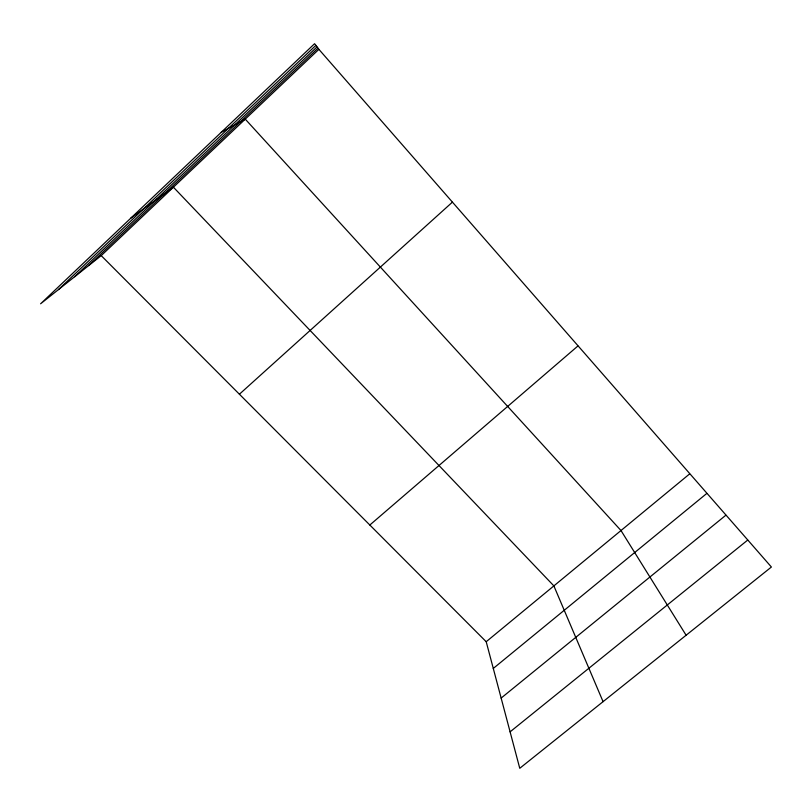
<?xml version="1.0" encoding="UTF-8"?>
<svg xmlns="http://www.w3.org/2000/svg" width="812" height="812" viewBox="0 0 812 812"><rect width="100%" height="100%" fill="white"/><g stroke="black" fill="none" stroke-linecap="round" stroke-linejoin="round"><path stroke-width="1.22" d="M58.434 289.62L315.858 45.381M74.684 276.709L317.005 46.893M88.731 265.544L317.999 48.202M101.216 255.628L318.883 49.349L314.579 43.706L40.6 303.789L101.216 255.628L486.205 641.724L519.761 768.294L771.4 567.02L318.883 49.349M239.408 394.216L452.335 202.208M369.836 525.019L577.89 346.003M486.205 641.724L689.591 473.944M493.29 668.438L706.755 493.473M501.146 698.076L725.867 515.214M510.098 731.845L747.72 540.071M130.874 218.093L173.413 187.207L553.875 585.899L603.072 701.659M221.29 132.265L245.244 119.131L620.997 530.53L686.11 635.238"/></g></svg>
